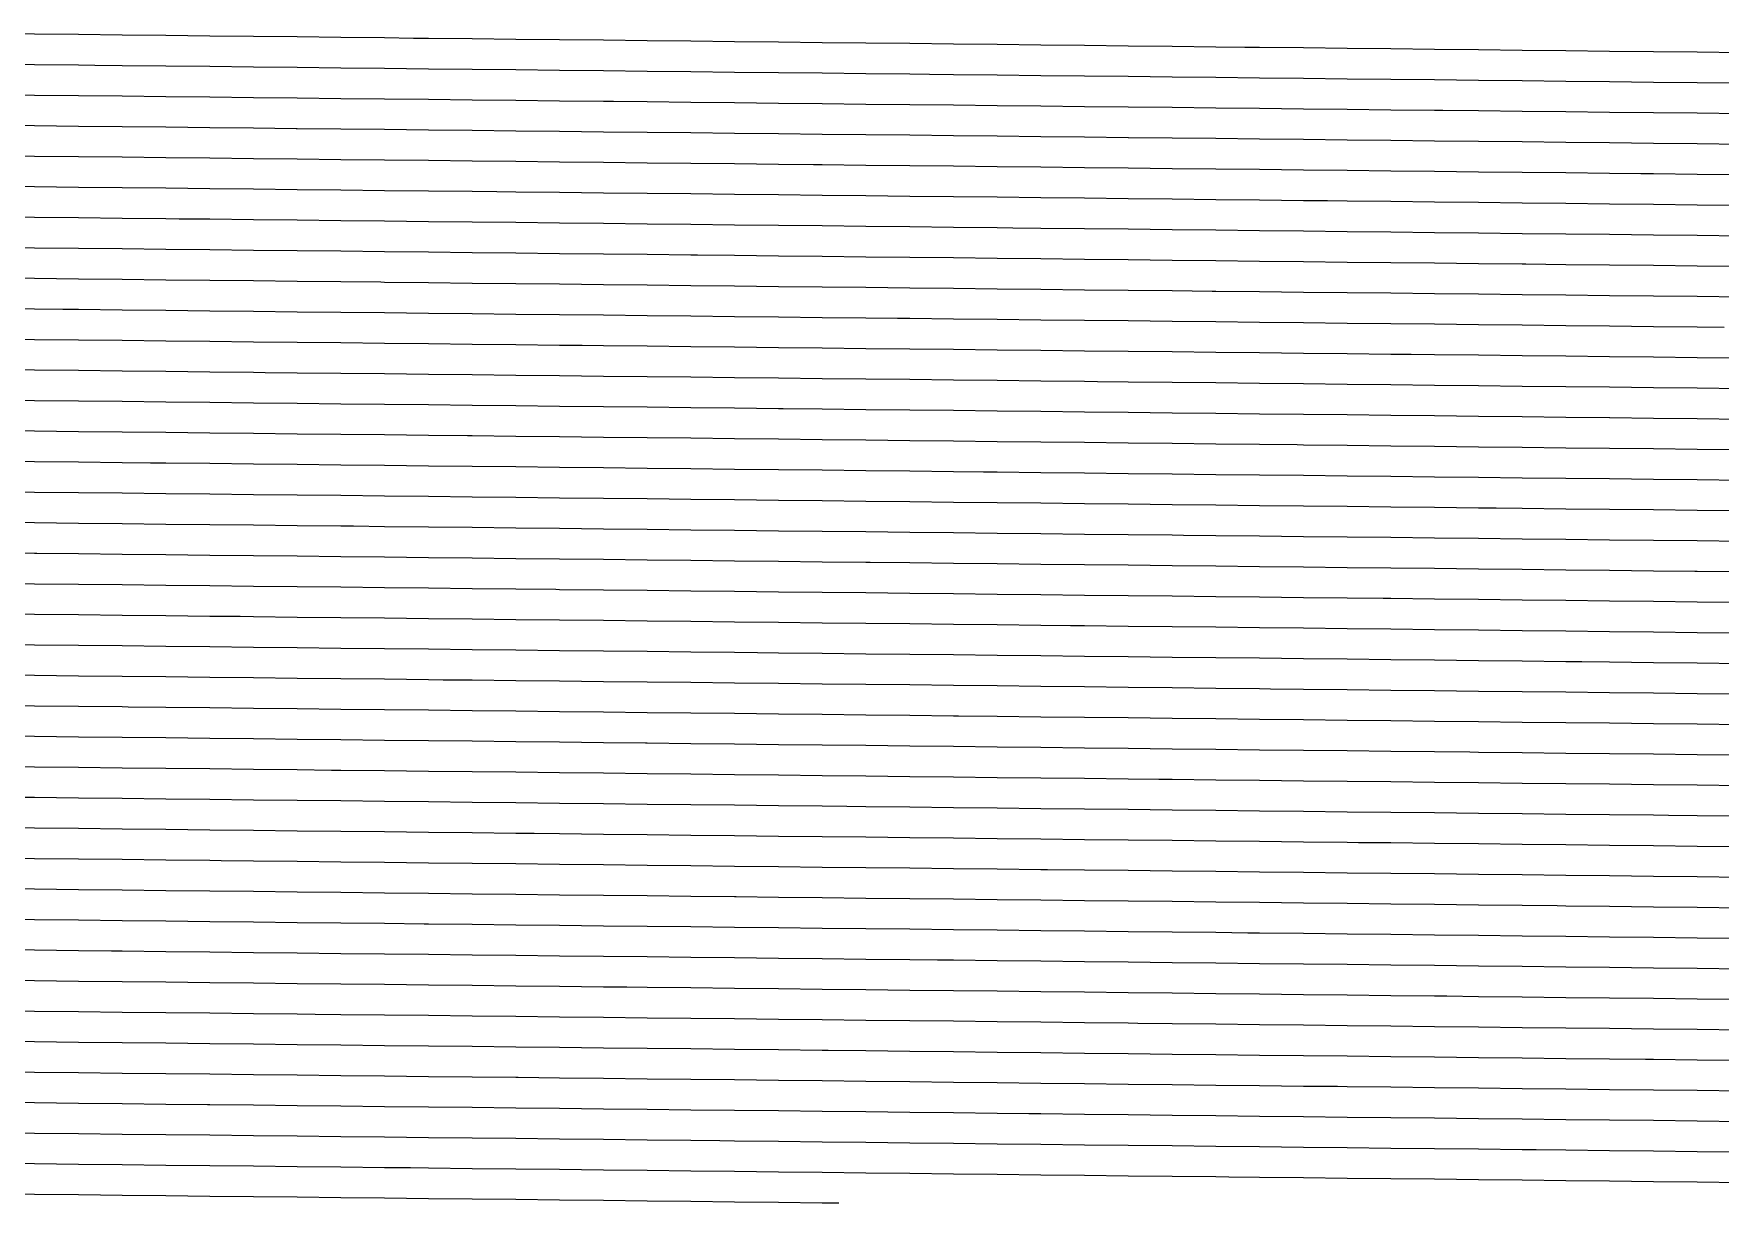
# Model space of a CAD drawing. Header units: metres. Extents: x 228 to 3387, y 31 to 162.
# Drawn here: x 3010.3 to 3132.2, y 32.7 to 117.3 of the extents above; entities that cross this region are included whole.
import ezdxf

# ---------------------------------------------------------------- set-up
doc = ezdxf.new("R2010")
doc.units = ezdxf.units.M
for name, color, linetype in [('Vs_1000', 7, 'Continuous'), ('Vs_1025', 7, 'Continuous'), ('Vs_1050', 7, 'Continuous'), ('Vs_1075', 7, 'Continuous'), ('Vs_1100', 7, 'Continuous'), ('Vs_1125', 7, 'Continuous'), ('Vs_1150', 7, 'Continuous'), ('Vs_1175', 7, 'Continuous'), ('Vs_1200', 7, 'Continuous'), ('Vs_1225', 7, 'Continuous'), ('Vs_1250', 7, 'Continuous'), ('Vs_1275', 7, 'Continuous'), ('Vs_1300', 7, 'Continuous'), ('Vs_1325', 7, 'Continuous'), ('Vs_375', 7, 'Continuous'), ('Vs_400', 7, 'Continuous'), ('Vs_425', 7, 'Continuous'), ('Vs_450', 7, 'Continuous'), ('Vs_475', 7, 'Continuous'), ('Vs_500', 7, 'Continuous'), ('Vs_525', 7, 'Continuous'), ('Vs_550', 7, 'Continuous'), ('Vs_575', 7, 'Continuous'), ('Vs_600', 7, 'Continuous'), ('Vs_625', 7, 'Continuous'), ('Vs_650', 7, 'Continuous'), ('Vs_675', 7, 'Continuous'), ('Vs_700', 7, 'Continuous'), ('Vs_725', 7, 'Continuous'), ('Vs_750', 7, 'Continuous'), ('Vs_775', 7, 'Continuous'), ('Vs_800', 7, 'Continuous'), ('Vs_825', 7, 'Continuous'), ('Vs_850', 7, 'Continuous'), ('Vs_875', 7, 'Continuous'), ('Vs_900', 7, 'Continuous'), ('Vs_925', 7, 'Continuous'), ('Vs_950', 7, 'Continuous'), ('Vs_975', 7, 'Continuous')]:
    doc.layers.add(name, color=color, linetype=linetype)

msp = doc.modelspace()

# ---------------------------------------------------------------- linework, layer by layer
at = {"layer": 'Vs_1000'}
msp.add_lwpolyline([(3133.66, 60.69), (3130.5, 60.72), (3128.42, 60.74), (3127.34, 60.76), (3124.17, 60.79), (3121.01, 60.83), (3117.85, 60.86), (3114.69, 60.9), (3111.53, 60.93), (3108.36, 60.97), (3105.2, 61), (3102.04, 61.03), (3098.88, 61.07), (3095.72, 61.1), (3092.56, 61.14), (3089.39, 61.17), (3086.23, 61.21), (3083.07, 61.24), (3079.91, 61.28), (3076.75, 61.31), (3073.59, 61.35), (3070.42, 61.38), (3069.05, 61.4), (3067.26, 61.42), (3064.1, 61.45), (3060.94, 61.49), (3057.78, 61.52), (3054.62, 61.55), (3051.45, 61.59), (3048.29, 61.62), (3045.13, 61.66), (3041.97, 61.69), (3038.81, 61.73), (3035.64, 61.76), (3032.48, 61.8), (3029.32, 61.83), (3026.16, 61.86), (3023, 61.9), (3019.84, 61.93), (3016.67, 61.97), (3013.51, 62), (3010.35, 62.04), (3009.07, 62.05)], dxfattribs=at)
at = {"layer": 'Vs_1025'}
msp.add_lwpolyline([(3133.66, 58.48), (3130.5, 58.51), (3127.34, 58.55), (3124.17, 58.58), (3121.01, 58.62), (3117.85, 58.65), (3114.69, 58.69), (3111.53, 58.72), (3108.36, 58.76), (3106.02, 58.78), (3105.2, 58.79), (3102.04, 58.83), (3098.88, 58.86), (3095.72, 58.9), (3092.56, 58.93), (3089.39, 58.97), (3086.23, 59), (3083.07, 59.04), (3079.91, 59.07), (3076.75, 59.11), (3073.59, 59.14), (3070.42, 59.18), (3067.26, 59.21), (3064.1, 59.24), (3060.94, 59.28), (3057.78, 59.31), (3054.62, 59.35), (3051.45, 59.38), (3048.29, 59.42), (3046.46, 59.44), (3045.13, 59.45), (3041.97, 59.49), (3038.81, 59.52), (3035.64, 59.56), (3032.48, 59.59), (3029.32, 59.62), (3026.16, 59.66), (3023, 59.69), (3019.84, 59.73), (3016.67, 59.76), (3013.51, 59.8), (3010.35, 59.83), (3007.19, 59.86)], dxfattribs=at)
at = {"layer": 'Vs_1050'}
msp.add_lwpolyline([(3133.66, 56.27), (3130.5, 56.31), (3127.34, 56.34), (3124.17, 56.38), (3121.01, 56.41), (3117.85, 56.45), (3114.69, 56.48), (3111.53, 56.52), (3108.36, 56.55), (3105.2, 56.59), (3102.04, 56.62), (3098.88, 56.66), (3095.72, 56.69), (3092.56, 56.73), (3089.39, 56.76), (3086.23, 56.79), (3083.56, 56.82), (3083.07, 56.83), (3079.91, 56.86), (3076.75, 56.9), (3073.59, 56.93), (3070.42, 56.97), (3067.26, 57), (3064.1, 57.04), (3060.94, 57.07), (3057.78, 57.11), (3054.62, 57.14), (3051.45, 57.18), (3048.29, 57.21), (3045.13, 57.25), (3041.97, 57.28), (3038.81, 57.31), (3035.64, 57.35), (3032.48, 57.38), (3029.32, 57.42), (3026.16, 57.45), (3023.82, 57.48), (3023, 57.49), (3019.84, 57.52), (3016.67, 57.56), (3013.51, 57.59), (3010.35, 57.62), (3007.19, 57.66)], dxfattribs=at)
at = {"layer": 'Vs_1075'}
msp.add_lwpolyline([(3133.66, 54.06), (3130.5, 54.1), (3127.34, 54.13), (3124.17, 54.17), (3121.01, 54.2), (3120.39, 54.21), (3117.85, 54.24), (3114.69, 54.27), (3111.53, 54.31), (3108.36, 54.34), (3105.2, 54.38), (3102.04, 54.41), (3098.88, 54.45), (3095.72, 54.48), (3092.56, 54.52), (3089.39, 54.55), (3086.23, 54.59), (3083.07, 54.62), (3079.91, 54.66), (3076.75, 54.69), (3073.59, 54.73), (3070.42, 54.76), (3067.26, 54.8), (3064.1, 54.83), (3061.06, 54.86), (3060.94, 54.87), (3057.78, 54.9), (3054.62, 54.93), (3051.45, 54.97), (3048.29, 55), (3045.13, 55.04), (3041.97, 55.07), (3038.81, 55.11), (3035.64, 55.14), (3032.48, 55.18), (3029.32, 55.21), (3026.16, 55.25), (3023, 55.28), (3019.84, 55.31), (3016.67, 55.35), (3013.51, 55.38), (3010.35, 55.42), (3007.19, 55.45)], dxfattribs=at)
at = {"layer": 'Vs_1100'}
msp.add_lwpolyline([(3133.66, 51.86), (3130.5, 51.89), (3127.34, 51.93), (3124.17, 51.96), (3121.01, 52), (3117.85, 52.03), (3114.69, 52.07), (3111.53, 52.1), (3108.36, 52.14), (3105.2, 52.17), (3102.04, 52.21), (3098.88, 52.24), (3098.02, 52.25), (3095.72, 52.28), (3092.56, 52.31), (3089.39, 52.35), (3086.23, 52.38), (3083.07, 52.42), (3079.91, 52.45), (3076.75, 52.49), (3073.59, 52.52), (3070.42, 52.55), (3067.26, 52.59), (3064.1, 52.62), (3060.94, 52.66), (3057.78, 52.69), (3054.62, 52.73), (3051.45, 52.76), (3048.29, 52.8), (3045.13, 52.83), (3041.97, 52.87), (3038.81, 52.9), (3038.51, 52.9), (3035.64, 52.94), (3032.48, 52.97), (3029.32, 53), (3026.16, 53.04), (3023, 53.07), (3019.84, 53.11), (3016.67, 53.14), (3013.51, 53.18), (3010.35, 53.21), (3007.19, 53.25)], dxfattribs=at)
at = {"layer": 'Vs_1125'}
msp.add_lwpolyline([(3133.66, 49.65), (3130.5, 49.68), (3127.34, 49.72), (3124.17, 49.76), (3121.01, 49.79), (3117.85, 49.83), (3114.69, 49.86), (3111.53, 49.9), (3108.36, 49.93), (3105.2, 49.97), (3102.04, 50), (3098.88, 50.03), (3095.72, 50.07), (3092.56, 50.1), (3089.39, 50.14), (3086.23, 50.17), (3083.07, 50.21), (3079.91, 50.24), (3076.75, 50.28), (3075.6, 50.29), (3073.59, 50.31), (3070.42, 50.35), (3067.26, 50.38), (3064.1, 50.42), (3060.94, 50.45), (3057.78, 50.49), (3054.62, 50.52), (3051.45, 50.56), (3048.29, 50.59), (3045.13, 50.63), (3041.97, 50.66), (3038.81, 50.69), (3035.64, 50.73), (3032.48, 50.76), (3029.32, 50.8), (3026.16, 50.83), (3023, 50.87), (3019.84, 50.9), (3016.67, 50.94), (3015.9, 50.94), (3013.51, 50.97), (3010.35, 51.01), (3007.19, 51.04)], dxfattribs=at)
at = {"layer": 'Vs_1150'}
msp.add_lwpolyline([(3133.66, 47.44), (3130.5, 47.48), (3127.34, 47.51), (3124.17, 47.55), (3121.01, 47.58), (3117.85, 47.62), (3114.69, 47.65), (3112.42, 47.68), (3111.53, 47.69), (3108.36, 47.72), (3105.2, 47.76), (3102.04, 47.79), (3098.88, 47.83), (3095.72, 47.86), (3092.56, 47.9), (3089.39, 47.93), (3086.23, 47.97), (3083.07, 48), (3079.91, 48.04), (3076.75, 48.07), (3073.59, 48.11), (3070.42, 48.14), (3067.26, 48.18), (3064.1, 48.21), (3060.94, 48.25), (3057.78, 48.28), (3054.62, 48.32), (3053.14, 48.33), (3051.45, 48.35), (3048.29, 48.38), (3045.13, 48.42), (3041.97, 48.45), (3038.81, 48.49), (3035.64, 48.52), (3032.48, 48.56), (3029.32, 48.59), (3026.16, 48.63), (3023, 48.66), (3019.84, 48.7), (3016.67, 48.73), (3013.51, 48.76), (3010.35, 48.8), (3007.19, 48.83)], dxfattribs=at)
at = {"layer": 'Vs_1175'}
msp.add_lwpolyline([(3133.66, 45.24), (3130.5, 45.27), (3127.34, 45.31), (3124.17, 45.34), (3121.01, 45.38), (3117.85, 45.41), (3114.69, 45.45), (3111.53, 45.48), (3108.36, 45.52), (3105.2, 45.55), (3102.04, 45.59), (3098.88, 45.62), (3095.72, 45.66), (3092.56, 45.69), (3090.08, 45.72), (3089.39, 45.73), (3086.23, 45.76), (3083.07, 45.8), (3079.91, 45.83), (3076.75, 45.87), (3073.59, 45.9), (3070.42, 45.94), (3067.26, 45.97), (3064.1, 46), (3060.94, 46.04), (3057.78, 46.07), (3054.62, 46.11), (3051.45, 46.14), (3048.29, 46.18), (3045.13, 46.21), (3041.97, 46.25), (3038.81, 46.28), (3035.64, 46.32), (3032.48, 46.35), (3030.63, 46.37), (3029.32, 46.39), (3026.16, 46.42), (3023, 46.46), (3019.84, 46.49), (3016.67, 46.52), (3013.51, 46.56), (3010.35, 46.59), (3007.19, 46.63)], dxfattribs=at)
at = {"layer": 'Vs_1200'}
msp.add_lwpolyline([(3133.66, 43.03), (3130.5, 43.06), (3127.34, 43.1), (3126.76, 43.11), (3124.17, 43.13), (3121.01, 43.17), (3117.85, 43.2), (3114.69, 43.24), (3111.53, 43.27), (3108.36, 43.31), (3105.2, 43.34), (3102.04, 43.38), (3098.88, 43.41), (3095.72, 43.45), (3092.56, 43.48), (3089.39, 43.52), (3086.23, 43.55), (3083.07, 43.59), (3079.91, 43.62), (3076.75, 43.66), (3073.59, 43.69), (3070.42, 43.73), (3067.7, 43.76), (3067.26, 43.76), (3064.1, 43.8), (3060.94, 43.83), (3057.78, 43.87), (3054.62, 43.9), (3051.45, 43.94), (3048.29, 43.97), (3045.13, 44.01), (3041.97, 44.04), (3038.81, 44.08), (3035.64, 44.11), (3032.48, 44.15), (3029.32, 44.18), (3026.16, 44.21), (3023, 44.25), (3019.84, 44.28), (3016.67, 44.32), (3013.51, 44.35), (3010.35, 44.39), (3008.07, 44.41)], dxfattribs=at)
at = {"layer": 'Vs_1225'}
msp.add_lwpolyline([(3133.66, 40.82), (3130.5, 40.86), (3127.34, 40.89), (3124.17, 40.93), (3121.01, 40.96), (3117.85, 41), (3114.69, 41.03), (3111.53, 41.07), (3108.36, 41.1), (3105.2, 41.14), (3104.5, 41.15), (3102.04, 41.17), (3098.88, 41.21), (3095.72, 41.24), (3092.56, 41.28), (3089.39, 41.31), (3086.23, 41.35), (3083.07, 41.38), (3079.91, 41.42), (3076.75, 41.45), (3073.59, 41.49), (3070.42, 41.52), (3067.26, 41.56), (3064.1, 41.59), (3060.94, 41.63), (3057.78, 41.66), (3054.62, 41.7), (3051.45, 41.73), (3048.29, 41.77), (3045.29, 41.8), (3045.13, 41.8), (3041.97, 41.84), (3038.81, 41.87), (3035.64, 41.9), (3032.48, 41.94), (3029.32, 41.97), (3026.16, 42.01), (3023, 42.04), (3019.84, 42.08), (3016.67, 42.11), (3013.51, 42.15), (3010.35, 42.18), (3007.19, 42.22)], dxfattribs=at)
at = {"layer": 'Vs_1250'}
msp.add_lwpolyline([(3133.66, 38.61), (3130.5, 38.65), (3127.34, 38.69), (3124.17, 38.72), (3121.01, 38.76), (3117.85, 38.79), (3114.69, 38.83), (3111.53, 38.86), (3108.36, 38.9), (3105.2, 38.93), (3102.04, 38.97), (3098.88, 39), (3095.72, 39.04), (3092.56, 39.07), (3089.39, 39.11), (3086.23, 39.14), (3083.07, 39.18), (3082.21, 39.19), (3079.91, 39.21), (3076.75, 39.25), (3073.59, 39.28), (3070.42, 39.32), (3067.26, 39.35), (3064.1, 39.39), (3060.94, 39.42), (3057.78, 39.46), (3054.62, 39.49), (3051.45, 39.53), (3048.29, 39.56), (3045.13, 39.59), (3041.97, 39.63), (3038.81, 39.66), (3035.64, 39.7), (3032.48, 39.73), (3029.32, 39.77), (3026.16, 39.8), (3023, 39.84), (3022.83, 39.84), (3019.84, 39.87), (3016.67, 39.91), (3013.51, 39.94), (3010.35, 39.98), (3007.19, 40.01)], dxfattribs=at)
at = {"layer": 'Vs_1275'}
msp.add_lwpolyline([(3133.66, 36.41), (3130.5, 36.44), (3127.34, 36.48), (3124.17, 36.51), (3121.01, 36.55), (3118.86, 36.57), (3117.85, 36.58), (3114.69, 36.62), (3111.53, 36.65), (3108.36, 36.69), (3105.2, 36.72), (3102.04, 36.76), (3098.88, 36.79), (3095.72, 36.83), (3092.56, 36.86), (3089.39, 36.9), (3086.23, 36.93), (3083.07, 36.97), (3079.91, 37), (3076.75, 37.04), (3073.59, 37.07), (3070.42, 37.11), (3067.26, 37.14), (3064.1, 37.18), (3060.94, 37.21), (3059.88, 37.23), (3057.78, 37.25), (3054.62, 37.28), (3051.45, 37.32), (3048.29, 37.35), (3045.13, 37.39), (3041.97, 37.42), (3038.81, 37.46), (3035.64, 37.49), (3032.48, 37.53), (3029.32, 37.56), (3026.16, 37.6), (3023, 37.63), (3019.84, 37.67), (3016.67, 37.7), (3013.51, 37.74), (3010.35, 37.77), (3007.19, 37.8)], dxfattribs=at)
at = {"layer": 'Vs_1300'}
msp.add_lwpolyline([(3133.66, 34.2), (3130.5, 34.24), (3127.34, 34.27), (3124.17, 34.31), (3121.01, 34.34), (3117.85, 34.38), (3114.69, 34.41), (3111.53, 34.45), (3108.36, 34.48), (3105.2, 34.52), (3102.04, 34.55), (3098.88, 34.59), (3096.65, 34.61), (3095.72, 34.62), (3092.56, 34.66), (3089.39, 34.69), (3086.23, 34.73), (3083.07, 34.76), (3079.91, 34.8), (3076.75, 34.83), (3073.59, 34.87), (3070.42, 34.9), (3067.26, 34.94), (3064.1, 34.97), (3060.94, 35.01), (3057.78, 35.04), (3054.62, 35.08), (3051.45, 35.11), (3048.29, 35.15), (3045.13, 35.18), (3041.97, 35.22), (3038.81, 35.25), (3037.51, 35.27), (3035.64, 35.29), (3032.48, 35.32), (3029.32, 35.36), (3026.16, 35.39), (3023, 35.43), (3019.84, 35.46), (3016.67, 35.5), (3013.51, 35.53), (3010.35, 35.56), (3007.19, 35.6)], dxfattribs=at)
at = {"layer": 'Vs_1325'}
msp.add_lwpolyline([(3068.46, 32.72), (3067.26, 32.73), (3064.1, 32.77), (3060.94, 32.8), (3057.78, 32.84), (3054.62, 32.87), (3051.45, 32.91), (3048.29, 32.94), (3045.13, 32.98), (3041.97, 33.01), (3038.81, 33.05), (3035.64, 33.08), (3032.48, 33.12), (3029.32, 33.15), (3026.16, 33.19), (3023, 33.22), (3019.84, 33.25), (3016.67, 33.29), (3015.12, 33.31), (3013.51, 33.32), (3010.35, 33.36), (3007.19, 33.39)], dxfattribs=at)
at = {"layer": 'Vs_375'}
msp.add_lwpolyline([(3133.66, 115.88), (3130.5, 115.91), (3127.34, 115.95), (3124.17, 115.98), (3121.01, 116.02), (3117.85, 116.05), (3114.69, 116.09), (3111.53, 116.12), (3108.36, 116.16), (3105.2, 116.19), (3102.04, 116.23), (3098.88, 116.26), (3097.81, 116.27), (3095.72, 116.29), (3092.56, 116.33), (3089.39, 116.36), (3086.23, 116.4), (3083.07, 116.43), (3079.91, 116.47), (3076.75, 116.5), (3073.59, 116.54), (3070.42, 116.57), (3067.26, 116.6), (3064.1, 116.64), (3060.94, 116.67), (3057.78, 116.71), (3054.62, 116.74), (3051.45, 116.78), (3048.29, 116.81), (3045.13, 116.84), (3041.97, 116.88), (3038.81, 116.91), (3037.72, 116.92), (3035.64, 116.95), (3032.48, 116.98), (3029.32, 117.02), (3026.16, 117.05), (3023, 117.08), (3019.84, 117.12), (3016.67, 117.15), (3013.51, 117.19), (3010.35, 117.22), (3007.19, 117.25)], dxfattribs=at)
at = {"layer": 'Vs_400'}
msp.add_lwpolyline([(3133.66, 113.67), (3130.5, 113.71), (3127.34, 113.74), (3124.17, 113.77), (3121.01, 113.81), (3117.85, 113.84), (3114.69, 113.88), (3111.53, 113.91), (3108.36, 113.95), (3105.2, 113.98), (3102.04, 114.02), (3098.88, 114.05), (3095.72, 114.09), (3092.56, 114.12), (3089.39, 114.16), (3086.23, 114.19), (3083.07, 114.22), (3079.91, 114.26), (3076.75, 114.29), (3075.03, 114.31), (3073.59, 114.33), (3070.42, 114.36), (3067.26, 114.4), (3064.1, 114.43), (3060.94, 114.46), (3057.78, 114.5), (3054.62, 114.53), (3051.45, 114.57), (3048.29, 114.6), (3045.13, 114.64), (3041.97, 114.67), (3038.81, 114.7), (3035.64, 114.74), (3032.48, 114.77), (3029.32, 114.81), (3026.16, 114.84), (3023, 114.88), (3019.84, 114.91), (3016.67, 114.94), (3014.7, 114.96), (3013.51, 114.98), (3010.35, 115.01), (3007.19, 115.05)], dxfattribs=at)
at = {"layer": 'Vs_425'}
msp.add_lwpolyline([(3133.66, 111.46), (3130.5, 111.5), (3127.34, 111.53), (3124.17, 111.57), (3121.01, 111.6), (3117.85, 111.64), (3114.69, 111.67), (3112.13, 111.7), (3111.53, 111.71), (3108.36, 111.74), (3105.2, 111.77), (3102.04, 111.81), (3098.88, 111.84), (3095.72, 111.88), (3092.56, 111.91), (3089.39, 111.95), (3086.23, 111.98), (3083.07, 112.02), (3079.91, 112.05), (3076.75, 112.08), (3073.59, 112.12), (3070.42, 112.15), (3067.26, 112.19), (3064.1, 112.22), (3060.94, 112.26), (3057.78, 112.29), (3054.62, 112.33), (3052.18, 112.35), (3051.45, 112.36), (3048.29, 112.39), (3045.13, 112.43), (3041.97, 112.46), (3038.81, 112.5), (3035.64, 112.53), (3032.48, 112.56), (3029.32, 112.6), (3026.16, 112.63), (3023, 112.67), (3019.84, 112.7), (3016.67, 112.74), (3013.51, 112.77), (3010.35, 112.8), (3007.19, 112.84)], dxfattribs=at)
at = {"layer": 'Vs_450'}
msp.add_lwpolyline([(3133.66, 109.25), (3130.5, 109.29), (3127.34, 109.32), (3124.17, 109.36), (3121.01, 109.39), (3117.85, 109.43), (3114.69, 109.46), (3111.53, 109.5), (3108.36, 109.53), (3105.2, 109.57), (3102.04, 109.6), (3098.88, 109.64), (3095.72, 109.67), (3092.56, 109.7), (3089.41, 109.74), (3089.39, 109.74), (3086.23, 109.77), (3083.07, 109.81), (3079.91, 109.84), (3076.75, 109.88), (3073.59, 109.91), (3070.42, 109.95), (3067.26, 109.98), (3064.1, 110.01), (3060.94, 110.05), (3057.78, 110.08), (3054.62, 110.12), (3051.45, 110.15), (3048.29, 110.19), (3045.13, 110.22), (3041.97, 110.25), (3038.81, 110.29), (3035.64, 110.32), (3032.48, 110.36), (3029.32, 110.39), (3029.24, 110.39), (3026.16, 110.43), (3023, 110.46), (3019.84, 110.49), (3016.67, 110.53), (3013.51, 110.56), (3010.35, 110.6), (3007.19, 110.63)], dxfattribs=at)
at = {"layer": 'Vs_475'}
msp.add_lwpolyline([(3133.66, 107.05), (3130.5, 107.08), (3127.34, 107.12), (3126.44, 107.13), (3124.17, 107.15), (3121.01, 107.19), (3117.85, 107.22), (3114.69, 107.25), (3111.53, 107.29), (3108.36, 107.32), (3105.2, 107.36), (3102.04, 107.39), (3098.88, 107.43), (3095.72, 107.46), (3092.56, 107.5), (3089.39, 107.53), (3086.23, 107.57), (3083.07, 107.6), (3079.91, 107.63), (3076.75, 107.67), (3073.59, 107.7), (3070.42, 107.74), (3067.26, 107.77), (3066.63, 107.78), (3064.1, 107.81), (3060.94, 107.84), (3057.78, 107.88), (3054.62, 107.91), (3051.45, 107.94), (3048.29, 107.98), (3045.13, 108.01), (3041.97, 108.05), (3038.81, 108.08), (3035.64, 108.11), (3032.48, 108.15), (3029.32, 108.18), (3026.16, 108.22), (3023, 108.25), (3019.84, 108.29), (3016.67, 108.32), (3013.51, 108.35), (3010.35, 108.39), (3007.19, 108.42)], dxfattribs=at)
at = {"layer": 'Vs_500'}
msp.add_lwpolyline([(3133.66, 104.84), (3130.5, 104.87), (3127.34, 104.91), (3124.17, 104.94), (3121.01, 104.98), (3117.85, 105.01), (3114.69, 105.05), (3111.53, 105.08), (3108.36, 105.12), (3105.2, 105.15), (3103.78, 105.17), (3102.04, 105.18), (3098.88, 105.22), (3095.72, 105.25), (3092.56, 105.29), (3089.39, 105.32), (3086.23, 105.36), (3083.07, 105.39), (3079.91, 105.43), (3076.75, 105.46), (3073.59, 105.5), (3070.42, 105.53), (3067.26, 105.56), (3064.1, 105.6), (3060.94, 105.63), (3057.78, 105.67), (3054.62, 105.7), (3051.45, 105.74), (3048.29, 105.77), (3045.13, 105.8), (3043.75, 105.82), (3041.97, 105.84), (3038.81, 105.87), (3035.64, 105.91), (3032.48, 105.94), (3029.32, 105.98), (3026.16, 106.01), (3023, 106.04), (3019.84, 106.08), (3016.67, 106.11), (3013.51, 106.15), (3010.35, 106.18), (3007.19, 106.21)], dxfattribs=at)
at = {"layer": 'Vs_525'}
msp.add_lwpolyline([(3133.66, 102.63), (3130.5, 102.67), (3127.34, 102.7), (3124.17, 102.73), (3121.01, 102.77), (3117.85, 102.8), (3114.69, 102.84), (3111.53, 102.87), (3108.36, 102.91), (3105.2, 102.94), (3102.04, 102.98), (3098.88, 103.01), (3095.72, 103.05), (3092.56, 103.08), (3089.39, 103.12), (3086.23, 103.15), (3083.07, 103.18), (3081.05, 103.21), (3079.91, 103.22), (3076.75, 103.25), (3073.59, 103.29), (3070.42, 103.32), (3067.26, 103.36), (3064.1, 103.39), (3060.94, 103.42), (3057.78, 103.46), (3054.62, 103.49), (3051.45, 103.53), (3048.29, 103.56), (3045.13, 103.6), (3041.97, 103.63), (3038.81, 103.66), (3035.64, 103.7), (3032.48, 103.73), (3029.32, 103.77), (3026.16, 103.8), (3023, 103.84), (3020.79, 103.86), (3019.84, 103.87), (3016.67, 103.9), (3013.51, 103.94), (3010.35, 103.97), (3007.19, 104.01)], dxfattribs=at)
at = {"layer": 'Vs_550'}
msp.add_lwpolyline([(3133.66, 100.42), (3130.5, 100.46), (3127.34, 100.49), (3124.17, 100.53), (3121.01, 100.56), (3118.13, 100.59), (3117.85, 100.6), (3114.69, 100.63), (3111.53, 100.67), (3108.36, 100.7), (3105.2, 100.73), (3102.04, 100.77), (3098.88, 100.8), (3095.72, 100.84), (3092.56, 100.87), (3089.39, 100.91), (3086.23, 100.94), (3083.07, 100.98), (3079.91, 101.01), (3076.75, 101.05), (3073.59, 101.08), (3070.42, 101.11), (3067.26, 101.15), (3064.1, 101.18), (3060.94, 101.22), (3058.25, 101.25), (3057.78, 101.25), (3054.62, 101.29), (3051.45, 101.32), (3048.29, 101.35), (3045.13, 101.39), (3041.97, 101.42), (3038.81, 101.46), (3035.64, 101.49), (3032.48, 101.53), (3029.32, 101.56), (3026.16, 101.59), (3023, 101.63), (3019.84, 101.66), (3016.67, 101.7), (3013.51, 101.73), (3010.35, 101.76), (3007.19, 101.8)], dxfattribs=at)
at = {"layer": 'Vs_575'}
msp.add_lwpolyline([(3133.66, 98.21), (3130.5, 98.25), (3127.34, 98.28), (3124.17, 98.32), (3121.01, 98.35), (3117.85, 98.39), (3114.69, 98.42), (3111.53, 98.46), (3108.36, 98.49), (3105.2, 98.53), (3102.04, 98.56), (3098.88, 98.6), (3095.72, 98.63), (3095.46, 98.63), (3092.56, 98.66), (3089.39, 98.7), (3086.23, 98.73), (3083.07, 98.77), (3079.91, 98.8), (3076.75, 98.84), (3073.59, 98.87), (3070.42, 98.91), (3067.26, 98.94), (3064.1, 98.97), (3060.94, 99.01), (3057.78, 99.04), (3054.62, 99.08), (3051.45, 99.11), (3048.29, 99.15), (3045.13, 99.18), (3041.97, 99.21), (3038.81, 99.25), (3035.64, 99.28), (3035.36, 99.29), (3032.48, 99.32), (3029.32, 99.35), (3026.16, 99.39), (3023, 99.42), (3019.84, 99.45), (3016.67, 99.49), (3013.51, 99.52), (3010.35, 99.56), (3007.19, 99.59)], dxfattribs=at)
at = {"layer": 'Vs_600'}
msp.add_lwpolyline([(3132.45, 96.02), (3130.5, 96.04), (3127.34, 96.08), (3124.17, 96.11), (3121.01, 96.15), (3117.85, 96.18), (3114.69, 96.21), (3111.53, 96.25), (3108.36, 96.28), (3105.2, 96.32), (3102.04, 96.35), (3098.88, 96.39), (3095.72, 96.42), (3092.56, 96.46), (3089.39, 96.49), (3086.23, 96.53), (3083.07, 96.56), (3079.91, 96.6), (3076.75, 96.63), (3073.59, 96.66), (3072.72, 96.67), (3070.42, 96.7), (3067.26, 96.73), (3064.1, 96.77), (3060.94, 96.8), (3057.78, 96.84), (3054.62, 96.87), (3051.45, 96.9), (3048.29, 96.94), (3045.13, 96.97), (3041.97, 97.01), (3038.81, 97.04), (3035.64, 97.08), (3032.48, 97.11), (3029.32, 97.14), (3026.16, 97.18), (3023, 97.21), (3019.84, 97.25), (3016.67, 97.28), (3013.51, 97.31), (3012.38, 97.33), (3010.35, 97.35), (3007.19, 97.38)], dxfattribs=at)
at = {"layer": 'Vs_625'}
msp.add_lwpolyline([(3133.66, 93.8), (3130.5, 93.83), (3127.34, 93.87), (3124.17, 93.9), (3121.01, 93.94), (3117.85, 93.97), (3114.69, 94.01), (3111.53, 94.04), (3109.84, 94.06), (3108.36, 94.08), (3105.2, 94.11), (3102.04, 94.15), (3098.88, 94.18), (3095.72, 94.21), (3092.56, 94.25), (3089.39, 94.28), (3086.23, 94.32), (3083.07, 94.35), (3079.91, 94.39), (3076.75, 94.42), (3073.59, 94.46), (3070.42, 94.49), (3067.26, 94.53), (3064.1, 94.56), (3060.94, 94.59), (3057.78, 94.63), (3054.62, 94.66), (3051.45, 94.7), (3049.92, 94.71), (3048.29, 94.73), (3045.13, 94.77), (3041.97, 94.8), (3038.81, 94.83), (3035.64, 94.87), (3032.48, 94.9), (3029.32, 94.94), (3026.16, 94.97), (3023, 95), (3019.84, 95.04), (3016.67, 95.07), (3013.51, 95.11), (3010.35, 95.14), (3007.19, 95.17)], dxfattribs=at)
at = {"layer": 'Vs_650'}
msp.add_lwpolyline([(3133.66, 91.59), (3130.5, 91.63), (3127.34, 91.66), (3124.17, 91.7), (3121.01, 91.73), (3117.85, 91.76), (3114.69, 91.8), (3111.53, 91.83), (3108.36, 91.87), (3105.2, 91.9), (3102.04, 91.94), (3098.88, 91.97), (3095.72, 92.01), (3092.56, 92.04), (3089.39, 92.08), (3087.17, 92.1), (3086.23, 92.11), (3083.07, 92.15), (3079.91, 92.18), (3076.75, 92.21), (3073.59, 92.25), (3070.42, 92.28), (3067.26, 92.32), (3064.1, 92.35), (3060.94, 92.39), (3057.78, 92.42), (3054.62, 92.45), (3051.45, 92.49), (3048.29, 92.52), (3045.13, 92.56), (3041.97, 92.59), (3038.81, 92.63), (3035.64, 92.66), (3032.48, 92.69), (3029.32, 92.73), (3027.02, 92.75), (3026.16, 92.76), (3023, 92.8), (3019.84, 92.83), (3016.67, 92.87), (3013.51, 92.9), (3010.35, 92.93), (3007.19, 92.97)], dxfattribs=at)
at = {"layer": 'Vs_675'}
msp.add_lwpolyline([(3133.66, 89.38), (3130.5, 89.42), (3127.34, 89.45), (3124.19, 89.49), (3124.17, 89.49), (3121.01, 89.52), (3117.85, 89.56), (3114.69, 89.59), (3111.53, 89.63), (3108.36, 89.66), (3105.2, 89.7), (3102.04, 89.73), (3098.88, 89.76), (3095.72, 89.8), (3092.56, 89.83), (3089.39, 89.87), (3086.23, 89.9), (3083.07, 89.94), (3079.91, 89.97), (3076.75, 90.01), (3073.59, 90.04), (3070.42, 90.08), (3067.26, 90.11), (3064.44, 90.14), (3064.1, 90.14), (3060.94, 90.18), (3057.78, 90.21), (3054.62, 90.25), (3051.45, 90.28), (3048.29, 90.32), (3045.13, 90.35), (3041.97, 90.38), (3038.81, 90.42), (3035.64, 90.45), (3032.48, 90.49), (3029.32, 90.52), (3026.16, 90.56), (3023, 90.59), (3019.84, 90.62), (3016.67, 90.66), (3013.51, 90.69), (3010.35, 90.73), (3007.19, 90.76)], dxfattribs=at)
at = {"layer": 'Vs_700'}
msp.add_lwpolyline([(3133.66, 87.18), (3130.5, 87.21), (3127.34, 87.25), (3124.17, 87.28), (3121.01, 87.31), (3117.85, 87.35), (3114.69, 87.38), (3111.53, 87.42), (3108.36, 87.45), (3105.2, 87.49), (3102.04, 87.52), (3101.59, 87.53), (3098.88, 87.56), (3095.72, 87.59), (3092.56, 87.63), (3089.39, 87.66), (3086.23, 87.7), (3083.07, 87.73), (3079.91, 87.76), (3076.75, 87.8), (3073.59, 87.83), (3070.42, 87.87), (3067.26, 87.9), (3064.1, 87.94), (3060.94, 87.97), (3057.78, 88.01), (3054.62, 88.04), (3051.45, 88.07), (3048.29, 88.11), (3045.13, 88.14), (3041.97, 88.18), (3041.63, 88.18), (3038.81, 88.21), (3035.64, 88.25), (3032.48, 88.28), (3029.32, 88.31), (3026.16, 88.35), (3023, 88.38), (3019.84, 88.42), (3016.67, 88.45), (3013.51, 88.48), (3010.35, 88.52), (3007.19, 88.55)], dxfattribs=at)
at = {"layer": 'Vs_725'}
msp.add_lwpolyline([(3133.66, 84.97), (3130.5, 85), (3127.34, 85.04), (3124.17, 85.07), (3121.01, 85.11), (3117.85, 85.14), (3114.69, 85.18), (3111.53, 85.21), (3108.36, 85.25), (3105.2, 85.28), (3102.04, 85.32), (3098.88, 85.35), (3095.72, 85.38), (3092.56, 85.42), (3089.39, 85.45), (3086.23, 85.49), (3083.07, 85.52), (3079.91, 85.56), (3078.93, 85.57), (3076.75, 85.59), (3073.59, 85.63), (3070.42, 85.66), (3067.26, 85.7), (3064.1, 85.73), (3060.94, 85.76), (3057.78, 85.8), (3054.62, 85.83), (3051.45, 85.87), (3048.29, 85.9), (3045.13, 85.94), (3041.97, 85.97), (3038.81, 86), (3035.64, 86.04), (3032.48, 86.07), (3029.32, 86.11), (3026.16, 86.14), (3023, 86.18), (3019.84, 86.21), (3018.73, 86.22), (3016.67, 86.24), (3013.51, 86.28), (3010.35, 86.31), (3007.19, 86.35)], dxfattribs=at)
at = {"layer": 'Vs_750'}
msp.add_lwpolyline([(3133.66, 82.76), (3130.5, 82.8), (3127.34, 82.83), (3124.17, 82.86), (3121.01, 82.9), (3117.85, 82.93), (3115.97, 82.95), (3114.69, 82.97), (3111.53, 83), (3108.36, 83.04), (3105.2, 83.07), (3102.04, 83.11), (3098.88, 83.14), (3095.72, 83.18), (3092.56, 83.21), (3089.39, 83.25), (3086.23, 83.28), (3083.07, 83.32), (3079.91, 83.35), (3076.75, 83.38), (3073.59, 83.42), (3070.42, 83.45), (3067.26, 83.49), (3064.1, 83.52), (3060.94, 83.56), (3057.78, 83.59), (3056.2, 83.61), (3054.62, 83.63), (3051.45, 83.66), (3048.29, 83.69), (3045.13, 83.73), (3041.97, 83.76), (3038.81, 83.8), (3035.64, 83.83), (3032.48, 83.87), (3029.32, 83.9), (3026.16, 83.93), (3023, 83.97), (3019.84, 84), (3016.67, 84.04), (3013.51, 84.07), (3010.35, 84.1), (3007.19, 84.14)], dxfattribs=at)
at = {"layer": 'Vs_775'}
msp.add_lwpolyline([(3133.66, 80.55), (3130.5, 80.59), (3127.34, 80.62), (3124.17, 80.66), (3121.01, 80.69), (3117.85, 80.73), (3114.69, 80.76), (3111.53, 80.8), (3108.36, 80.83), (3105.2, 80.87), (3102.04, 80.9), (3098.88, 80.93), (3095.72, 80.97), (3093.38, 80.99), (3092.56, 81), (3089.39, 81.04), (3086.23, 81.07), (3083.07, 81.11), (3079.91, 81.14), (3076.75, 81.18), (3073.59, 81.21), (3070.42, 81.25), (3067.26, 81.28), (3064.1, 81.31), (3060.94, 81.35), (3057.78, 81.38), (3054.62, 81.42), (3051.45, 81.45), (3048.29, 81.49), (3045.13, 81.52), (3041.97, 81.56), (3038.81, 81.59), (3035.64, 81.62), (3033.39, 81.65), (3032.48, 81.66), (3029.32, 81.69), (3026.16, 81.73), (3023, 81.76), (3019.84, 81.79), (3016.67, 81.83), (3013.51, 81.86), (3010.35, 81.9), (3007.19, 81.93)], dxfattribs=at)
at = {"layer": 'Vs_800'}
msp.add_lwpolyline([(3133.66, 78.35), (3130.5, 78.38), (3130.33, 78.38), (3127.34, 78.41), (3124.17, 78.45), (3121.01, 78.48), (3117.85, 78.52), (3114.69, 78.55), (3111.53, 78.59), (3108.36, 78.62), (3105.2, 78.66), (3102.04, 78.69), (3098.88, 78.73), (3095.72, 78.76), (3092.56, 78.8), (3089.39, 78.83), (3086.23, 78.87), (3083.07, 78.9), (3079.91, 78.93), (3076.75, 78.97), (3073.59, 79), (3070.73, 79.04), (3070.42, 79.04), (3067.26, 79.07), (3064.1, 79.11), (3060.94, 79.14), (3057.78, 79.18), (3054.62, 79.21), (3051.45, 79.25), (3048.29, 79.28), (3045.13, 79.31), (3041.97, 79.35), (3038.81, 79.38), (3035.64, 79.42), (3032.48, 79.45), (3029.32, 79.49), (3026.16, 79.52), (3023, 79.55), (3019.84, 79.59), (3016.67, 79.62), (3013.51, 79.66), (3010.5, 79.69), (3010.35, 79.69), (3007.19, 79.72)], dxfattribs=at)
at = {"layer": 'Vs_825'}
msp.add_lwpolyline([(3133.66, 76.14), (3130.5, 76.17), (3127.34, 76.21), (3124.17, 76.24), (3121.01, 76.28), (3117.85, 76.31), (3114.69, 76.35), (3111.53, 76.38), (3108.36, 76.42), (3107.8, 76.42), (3105.2, 76.45), (3102.04, 76.49), (3098.88, 76.52), (3095.72, 76.55), (3092.56, 76.59), (3089.39, 76.62), (3086.23, 76.66), (3083.07, 76.69), (3079.91, 76.73), (3076.75, 76.76), (3073.59, 76.8), (3070.42, 76.83), (3067.26, 76.87), (3064.1, 76.9), (3060.94, 76.93), (3057.78, 76.97), (3054.62, 77), (3051.45, 77.04), (3048.29, 77.07), (3048.01, 77.08), (3045.13, 77.11), (3041.97, 77.14), (3038.81, 77.18), (3035.64, 77.21), (3032.48, 77.24), (3029.32, 77.28), (3026.16, 77.31), (3023, 77.35), (3019.84, 77.38), (3016.67, 77.41), (3013.51, 77.45), (3010.35, 77.48), (3007.19, 77.52)], dxfattribs=at)
at = {"layer": 'Vs_850'}
msp.add_lwpolyline([(3133.66, 73.93), (3130.5, 73.96), (3127.34, 74), (3124.17, 74.03), (3121.01, 74.07), (3117.85, 74.1), (3114.69, 74.14), (3111.53, 74.17), (3108.36, 74.21), (3105.2, 74.24), (3102.04, 74.28), (3098.88, 74.31), (3095.72, 74.35), (3092.56, 74.38), (3089.39, 74.42), (3086.23, 74.45), (3085.22, 74.46), (3083.07, 74.49), (3079.91, 74.52), (3076.75, 74.55), (3073.59, 74.59), (3070.42, 74.62), (3067.26, 74.66), (3064.1, 74.69), (3060.94, 74.73), (3057.78, 74.76), (3054.62, 74.8), (3051.45, 74.83), (3048.29, 74.87), (3045.13, 74.9), (3041.97, 74.93), (3038.81, 74.97), (3035.64, 75), (3032.48, 75.04), (3029.32, 75.07), (3026.16, 75.11), (3025.21, 75.12), (3023, 75.14), (3019.84, 75.17), (3016.67, 75.21), (3013.51, 75.24), (3010.35, 75.28), (3007.19, 75.31)], dxfattribs=at)
at = {"layer": 'Vs_875'}
msp.add_lwpolyline([(3133.66, 71.72), (3130.5, 71.76), (3127.34, 71.79), (3124.17, 71.83), (3122.17, 71.85), (3121.01, 71.86), (3117.85, 71.9), (3114.69, 71.93), (3111.53, 71.97), (3108.36, 72), (3105.2, 72.04), (3102.04, 72.07), (3098.88, 72.11), (3095.72, 72.14), (3092.56, 72.17), (3089.39, 72.21), (3086.23, 72.24), (3083.07, 72.28), (3079.91, 72.31), (3076.75, 72.35), (3073.59, 72.38), (3070.42, 72.42), (3067.26, 72.45), (3064.1, 72.49), (3062.58, 72.5), (3060.94, 72.52), (3057.78, 72.55), (3054.62, 72.59), (3051.45, 72.62), (3048.29, 72.66), (3045.13, 72.69), (3041.97, 72.73), (3038.81, 72.76), (3035.64, 72.8), (3032.48, 72.83), (3029.32, 72.86), (3026.16, 72.9), (3023, 72.93), (3019.84, 72.97), (3016.67, 73), (3013.51, 73.04), (3010.35, 73.07), (3007.19, 73.1)], dxfattribs=at)
at = {"layer": 'Vs_900'}
msp.add_lwpolyline([(3133.66, 69.52), (3130.5, 69.55), (3127.34, 69.58), (3124.17, 69.62), (3121.01, 69.65), (3117.85, 69.69), (3114.69, 69.72), (3111.53, 69.76), (3108.36, 69.79), (3105.2, 69.83), (3102.04, 69.86), (3099.67, 69.89), (3098.88, 69.9), (3095.72, 69.93), (3092.56, 69.97), (3089.39, 70), (3086.23, 70.04), (3083.07, 70.07), (3079.91, 70.11), (3076.75, 70.14), (3073.59, 70.18), (3070.42, 70.21), (3067.26, 70.24), (3064.1, 70.28), (3060.94, 70.31), (3057.78, 70.35), (3054.62, 70.38), (3051.45, 70.42), (3048.29, 70.45), (3045.13, 70.49), (3041.97, 70.52), (3039.88, 70.54), (3038.81, 70.55), (3035.64, 70.59), (3032.48, 70.62), (3029.32, 70.66), (3026.16, 70.69), (3023, 70.73), (3019.84, 70.76), (3016.67, 70.79), (3013.51, 70.83), (3010.35, 70.86), (3007.19, 70.9)], dxfattribs=at)
at = {"layer": 'Vs_925'}
msp.add_lwpolyline([(3133.66, 67.31), (3130.5, 67.34), (3127.34, 67.38), (3124.17, 67.41), (3121.01, 67.45), (3117.85, 67.48), (3114.69, 67.52), (3111.53, 67.55), (3108.36, 67.59), (3105.2, 67.62), (3102.04, 67.66), (3098.88, 67.69), (3095.72, 67.73), (3092.56, 67.76), (3089.39, 67.8), (3086.23, 67.83), (3083.07, 67.86), (3079.91, 67.9), (3077.11, 67.93), (3076.75, 67.93), (3073.59, 67.97), (3070.42, 68), (3067.26, 68.04), (3064.1, 68.07), (3060.94, 68.11), (3057.78, 68.14), (3054.62, 68.18), (3051.45, 68.21), (3048.29, 68.24), (3045.13, 68.28), (3041.97, 68.31), (3038.81, 68.35), (3035.64, 68.38), (3032.48, 68.42), (3029.32, 68.45), (3026.16, 68.48), (3023, 68.52), (3019.84, 68.55), (3017.1, 68.58), (3016.67, 68.59), (3013.51, 68.62), (3010.35, 68.66), (3007.19, 68.69)], dxfattribs=at)
at = {"layer": 'Vs_950'}
msp.add_lwpolyline([(3133.66, 65.1), (3130.5, 65.14), (3127.34, 65.17), (3124.17, 65.21), (3121.01, 65.24), (3117.85, 65.27), (3114.69, 65.31), (3114.07, 65.32), (3111.53, 65.34), (3108.36, 65.38), (3105.2, 65.41), (3102.04, 65.45), (3098.88, 65.48), (3095.72, 65.52), (3092.56, 65.55), (3089.39, 65.59), (3086.23, 65.62), (3083.07, 65.66), (3079.91, 65.69), (3076.75, 65.73), (3073.59, 65.76), (3070.42, 65.8), (3067.26, 65.83), (3064.1, 65.86), (3060.94, 65.9), (3057.78, 65.93), (3054.62, 65.97), (3054.49, 65.97), (3051.45, 66), (3048.29, 66.04), (3045.13, 66.07), (3041.97, 66.11), (3038.81, 66.14), (3035.64, 66.18), (3032.48, 66.21), (3029.32, 66.24), (3026.16, 66.28), (3023, 66.31), (3019.84, 66.35), (3016.67, 66.38), (3013.51, 66.42), (3010.35, 66.45), (3007.19, 66.48)], dxfattribs=at)
at = {"layer": 'Vs_975'}
msp.add_lwpolyline([(3133.66, 62.89), (3130.5, 62.93), (3127.34, 62.96), (3124.17, 63), (3121.01, 63.03), (3117.85, 63.07), (3114.69, 63.1), (3111.53, 63.14), (3108.36, 63.17), (3105.2, 63.21), (3102.04, 63.24), (3098.88, 63.28), (3095.72, 63.31), (3092.56, 63.35), (3091.59, 63.36), (3089.39, 63.38), (3086.23, 63.42), (3083.07, 63.45), (3079.91, 63.48), (3076.75, 63.52), (3073.59, 63.55), (3070.42, 63.59), (3067.26, 63.62), (3064.1, 63.66), (3060.94, 63.69), (3057.78, 63.73), (3054.62, 63.76), (3051.45, 63.8), (3048.29, 63.83), (3045.13, 63.87), (3041.97, 63.9), (3038.81, 63.93), (3035.64, 63.97), (3032.48, 64), (3031.81, 64.01), (3029.32, 64.04), (3026.16, 64.07), (3023, 64.11), (3019.84, 64.14), (3016.67, 64.17), (3013.51, 64.21), (3010.35, 64.24), (3007.19, 64.28)], dxfattribs=at)

doc.saveas('drawing.dxf')
